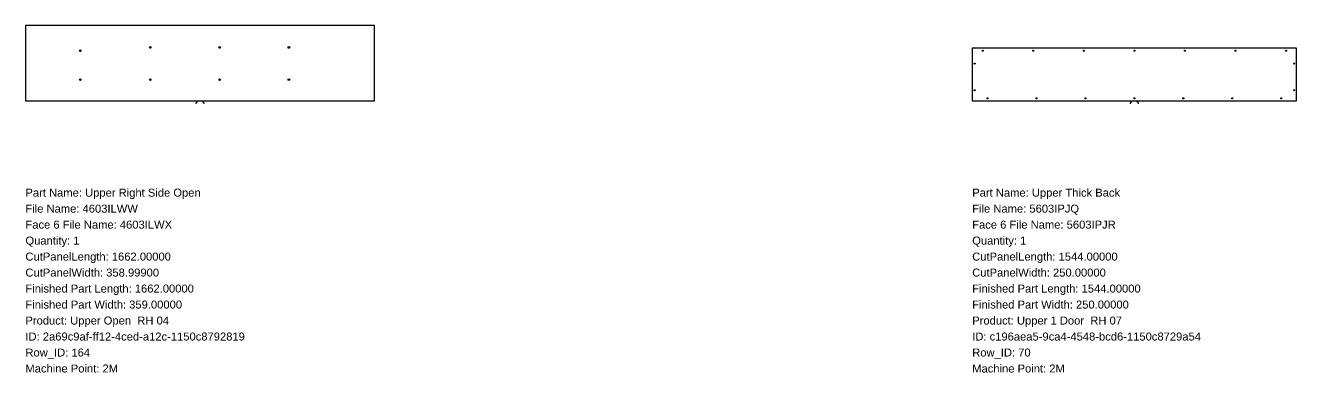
# Model space of a CAD drawing. Header units: inches. Extents: x 0 to 159254, y -1296 to 458.
# Drawn here: x 123711 to 129762, y -1296 to 359 of the extents above; entities that cross this region are included whole.
import ezdxf

# ---------------------------------------------------------------- set-up
doc = ezdxf.new("R2010")
doc.units = ezdxf.units.IN
doc.header["$MEASUREMENT"] = 0
for name, color, linetype in [('BORDER_Z23P0RT1001', 7, 'Continuous'), ('NESTTEXT', 1, 'Continuous'), ('VBORE_Z12P0', 3, 'Continuous'), ('VBORE_Z23P0', 3, 'Continuous')]:
    doc.layers.add(name, color=color, linetype=linetype)
doc.styles.get("Standard").update_dxf_attribs({"font": 'arial.ttf'})

msp = doc.modelspace()

# ---------------------------------------------------------------- linework, layer by layer
at = {"layer": 'BORDER_Z23P0RT1001', "color": 2}
for points in [[(124524.016, -15, -0.414213562), (124539.016, 0), (125373.191, 0), (125373.191, 358.999), (123711.191, 358.999), (123711.191, 0), (124545.366, 0, -0.414213562), (124560.366, -15)], [(128971.816, -15, -0.414213562), (128986.816, 0), (129761.991, 0), (129761.991, 250), (128217.991, 250), (128217.991, 0), (128993.166, 0, -0.414213562), (129008.166, -15)]]:
    msp.add_lwpolyline(points, format="xyb", dxfattribs=at)
at = {"layer": 'VBORE_Z12P0', "color": 3}
for centre in [(124305.8577, 253.999), (124635.5243, 253.999), (124965.191, 253.999), (123972.691, 237.999), (123972.691, 99.999), (124305.8577, 99.999), (124635.5243, 99.999), (124965.191, 99.999)]:
    msp.add_circle(centre, 4, dxfattribs=at)
at = {"layer": 'VBORE_Z23P0', "color": 3}
for centre in [(128267.991, 238.5), (128508.6577, 238.5), (128749.3243, 238.5), (128989.991, 238.5), (129230.6577, 238.5), (129471.3243, 238.5), (129711.991, 238.5), (128229.491, 177), (129750.491, 177), (128229.491, 50), (128290.991, 11.5), (128523.991, 11.5), (128756.991, 11.5), (128989.991, 11.5), (129222.991, 11.5), (129455.991, 11.5), (129688.991, 11.5), (129750.491, 50)]:
    msp.add_circle(centre, 2.5, dxfattribs=at)

# ---------------------------------------------------------------- texts
at = {"layer": 'NESTTEXT', "color": 1}
for s, p in [('Part Name: Upper Right Side Open', (123711.191, -457.2)), ('Part Name: Upper Thick Back', (128217.991, -457.2)), ('File Name: 4603ILWW', (123711.191, -533.4)), ('File Name: 5603IPJQ', (128217.991, -533.4)), ('Face 6 File Name: 4603ILWX', (123711.191, -609.6)), ('Face 6 File Name: 5603IPJR', (128217.991, -609.6)), ('Quantity: 1', (123711.191, -685.8)), ('Quantity: 1', (128217.991, -685.8)), ('CutPanelLength: 1662.00000', (123711.191, -762)), ('CutPanelLength: 1544.00000', (128217.991, -762)), ('CutPanelWidth: 358.99900', (123711.191, -838.2)), ('CutPanelWidth: 250.00000', (128217.991, -838.2)), ('Finished Part Length: 1662.00000', (123711.191, -914.4)), ('Finished Part Length: 1544.00000', (128217.991, -914.4)), ('Finished Part Width: 359.00000', (123711.191, -990.6)), ('Finished Part Width: 250.00000', (128217.991, -990.6)), ('Product: Upper Open  RH 04', (123711.191, -1066.8)), ('Product: Upper 1 Door  RH 07', (128217.991, -1066.8)), ('ID: 2a69c9af-ff12-4ced-a12c-1150c8792819', (123711.191, -1143)), ('ID: c196aea5-9ca4-4548-bcd6-1150c8729a54', (128217.991, -1143)), ('Row_ID: 164', (123711.191, -1219.2)), ('Row_ID: 70', (128217.991, -1219.2)), ('Machine Point: 2M', (123711.191, -1295.4)), ('Machine Point: 2M', (128217.991, -1295.4))]:
    msp.add_text(s, height=38.1, dxfattribs=at).set_placement(p)

doc.saveas('drawing.dxf')
